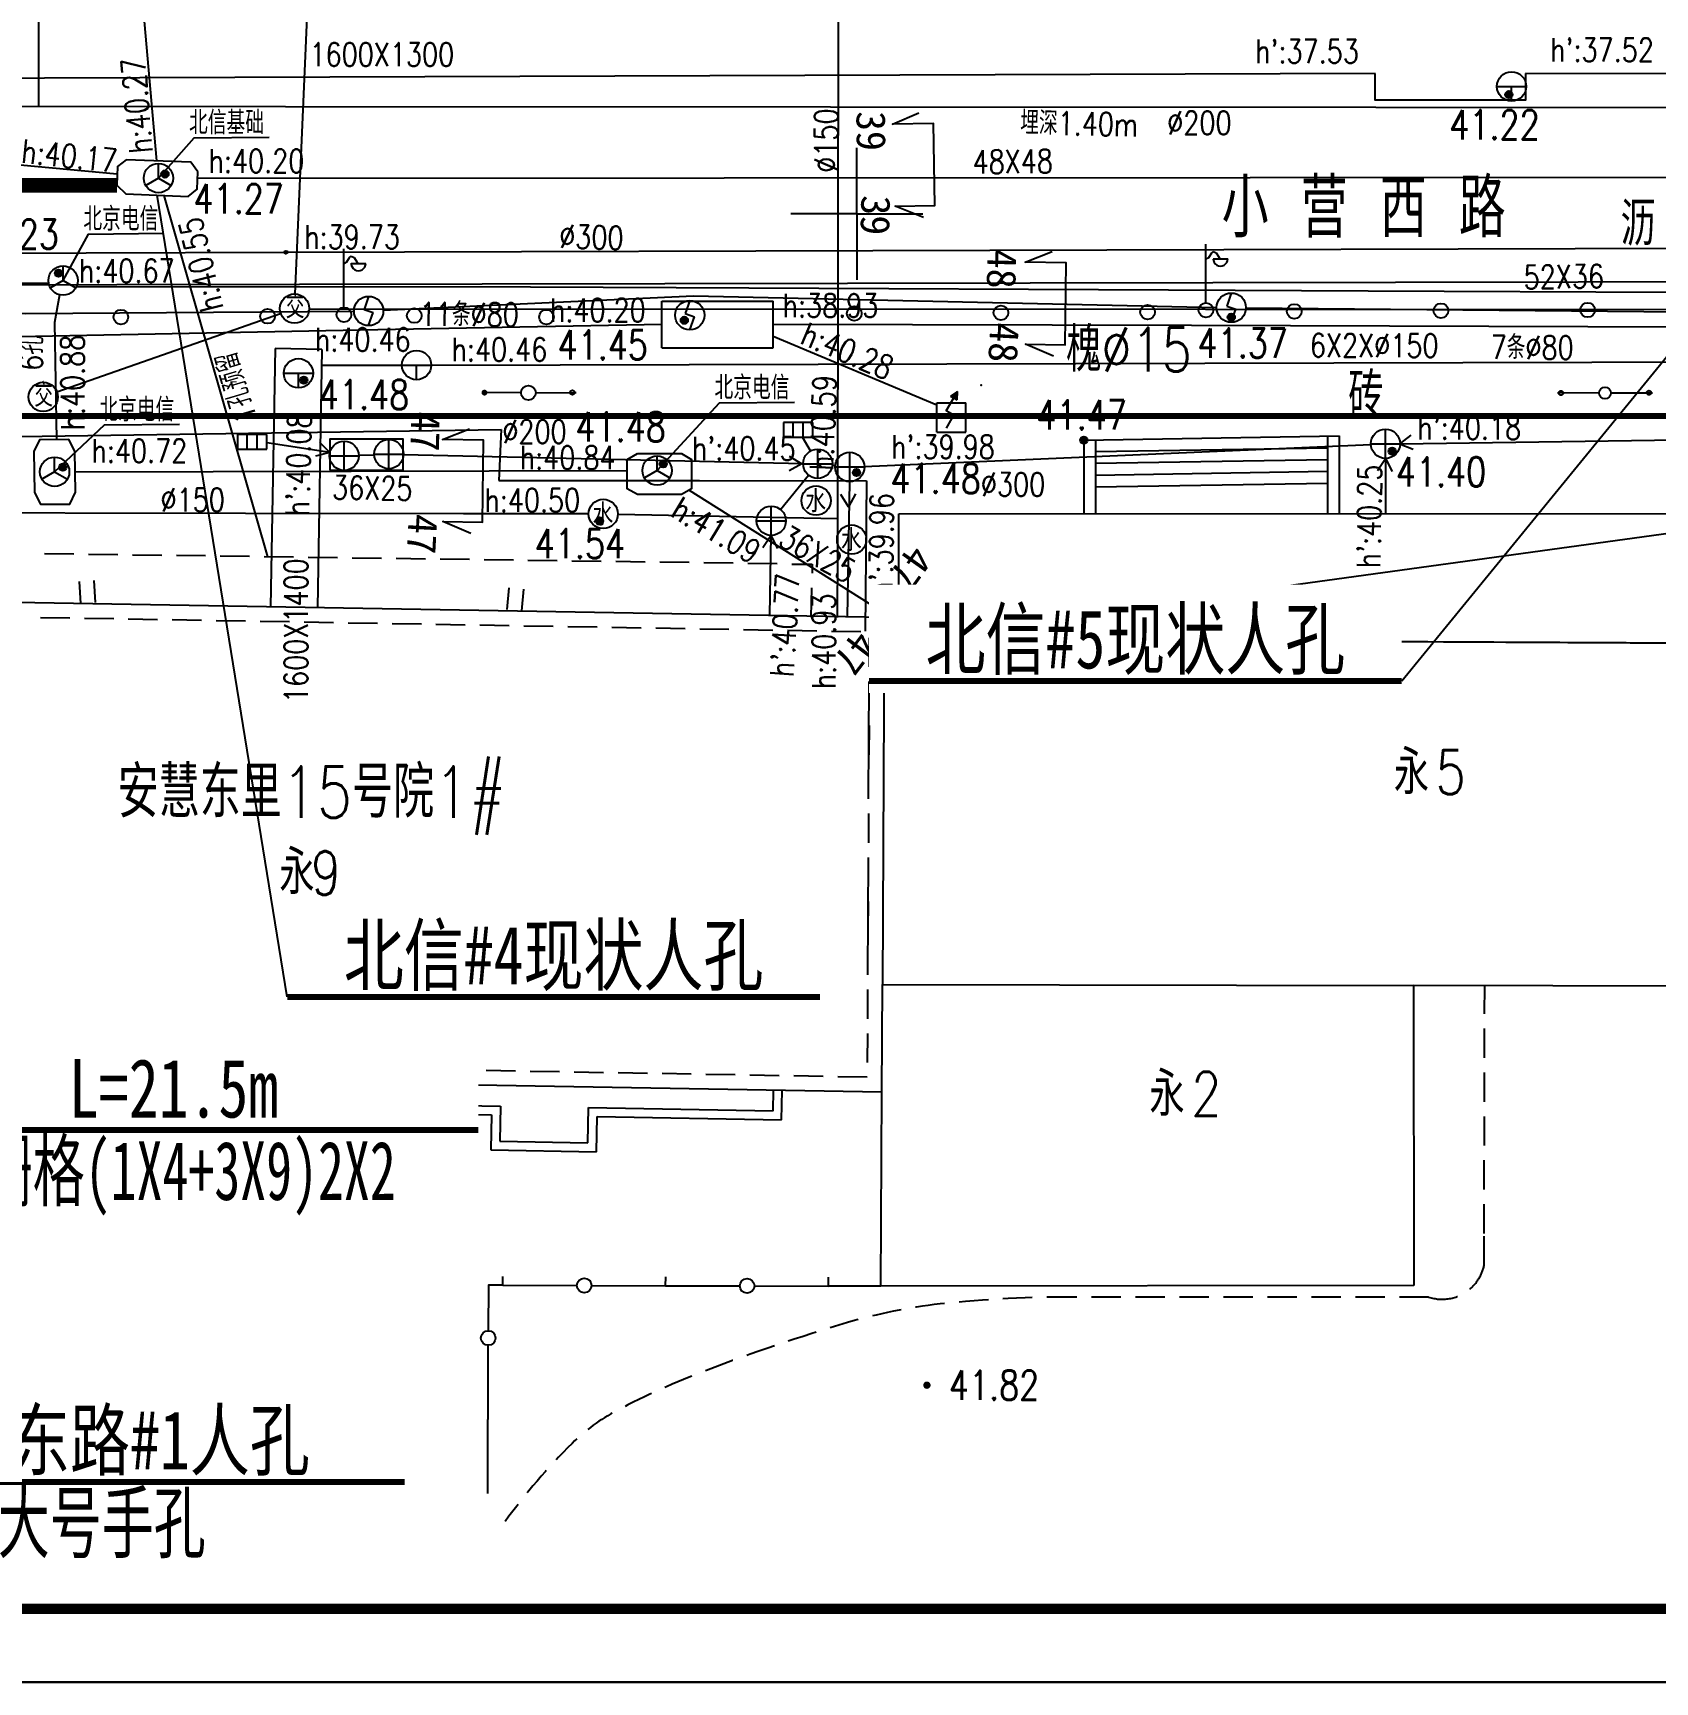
# Model space of a CAD drawing. Header units: inches. Extents: x 505347 to 508499, y 312634 to 313316.
# Drawn here: x 505621.9 to 505677.2, y 312809.9 to 312866.2 of the extents above; entities that cross this region are included whole.
import ezdxf
from ezdxf.enums import TextEntityAlignment as Align
from ezdxf.lldxf.tags import DXFTag

# ---------------------------------------------------------------- set-up
doc = ezdxf.new("R2010")
doc.units = ezdxf.units.IN
doc.header["$LTSCALE"] = 0.5
doc.header["$MEASUREMENT"] = 0
doc.linetypes.add('B1', pattern=[3, 2, -1])
for name, color, linetype in [('BJ0', 7, 'Continuous'), ('BJ02', 7, 'Continuous'), ('BJ03', 7, 'Continuous'), ('BJ04', 7, 'Continuous'), ('BJ05', 7, 'Continuous'), ('BJ08', 7, 'Continuous'), ('BJ09', 7, 'Continuous'), ('BJ10', 7, 'Continuous'), ('BZ', 2, 'Continuous'), ('上水井', 4, 'Continuous'), ('上水注记', 4, 'Continuous'), ('上水管线', 4, 'Continuous'), ('上水高程表', 4, 'Continuous'), ('中水注记', 151, 'Continuous'), ('中水管线', 151, 'Continuous'), ('公安交通井', 163, 'Continuous'), ('公安交通管线', 163, 'Continuous'), ('各家需求标注', 6, 'Continuous'), ('污水井', 247, 'Continuous'), ('污水注记', 247, 'Continuous'), ('污水管线', 247, 'Continuous'), ('污水高程表', 247, 'Continuous'), ('热力井', 40, 'Continuous'), ('热力注记', 40, 'Continuous'), ('热力管线', 40, 'Continuous'), ('热力高程表', 40, 'Continuous'), ('照明井', 193, 'Continuous'), ('照明管线', 193, 'Continuous'), ('燃气注记', 6, 'Continuous'), ('燃气管线', 6, 'Continuous'), ('燃气高程表', 6, 'Continuous'), ('电信井权属', 7, 'Continuous'), ('电信井（北京电信）', 3, 'Continuous'), ('电信井（北信基础）', 3, 'Continuous'), ('电信断面图及编号', 3, 'Continuous'), ('电信注记', 3, 'Continuous'), ('电信管线', 3, 'Continuous'), ('电信规划位置', 1, 'Continuous'), ('电信高程表', 3, 'Continuous'), ('电力井', 1, 'Continuous'), ('电力注记', 1, 'Continuous'), ('电力管线', 1, 'Continuous'), ('电力高程表', 1, 'Continuous'), ('道路红线', 1, 'Continuous'), ('雨蓖子', 34, 'Continuous')]:
    doc.layers.add(name, color=color, linetype=linetype)
doc.styles.add('HZ', font='simplex.shx', dxfattribs={"bigfont": 'hztxt'})
doc.styles.get("Standard").update_dxf_attribs({"font": 'txt.shx', "bigfont": 'hztxt.shx'})
doc.styles.add('粗宋', font='', dxfattribs={"width": 0.75})
doc.styles.add('粗等线', font='simhei.ttf')
doc.styles.add('细等线', font='txt.shx', dxfattribs={"bigfont": 'ht.shx'})
doc.styles.get('粗宋').set_extended_font_data('SimSun')
doc.linetypes.add('1152', pattern='A,15,-0.9,[138,ltypeshp.shx,S=1,R=0,X=0,Y=-0.5],-0.7,[138,ltypeshp.shx,S=1,R=0,X=0,Y=-0.5],-0.9,0', length=17.5)
doc.linetypes.add('1157', pattern='A,15,-3,[138,ltypeshp.shx,S=1,R=0,X=-0.5,Y=-0.5],-2,0', length=20)
tags = doc.linetypes.add('DL', pattern='A,15,-4.925,[130,ltypeshp.shx,S=0.5,R=330,X=-0.15,Y=0.433],0,[130,ltypeshp.shx,S=0.4,R=90,X=0,Y=0],-0.15,[130,ltypeshp.shx,S=0.5,R=150,X=0,Y=-0.433],-4.925,15', length=40).pattern_tags.tags
tags[32:33] = [DXFTag(74, 4), DXFTag(75, 0), DXFTag(340, '0'), DXFTag(46, 1.0), DXFTag(50, 0.0), DXFTag(44, 0.0), DXFTag(45, 0.0)]
tags[30:31] = [DXFTag(74, 4), DXFTag(75, 0), DXFTag(340, '0'), DXFTag(46, 1.0), DXFTag(50, 0.0), DXFTag(44, 0.0), DXFTag(45, 0.0)]
tags[4:5] = [DXFTag(74, 4), DXFTag(75, 0), DXFTag(340, '0'), DXFTag(46, 1.0), DXFTag(50, 0.0), DXFTag(44, 0.0), DXFTag(45, 0.0)]
tags = doc.linetypes.add('DX', pattern='A,15,-5,[130,ltypeshp.shx,S=1,R=330,X=0,Y=0],-5,15', length=40).pattern_tags.tags
tags[16:17] = [DXFTag(74, 4), DXFTag(75, 0), DXFTag(340, '0'), DXFTag(46, 1.0), DXFTag(50, 0.0), DXFTag(44, 0.0), DXFTag(45, 0.0)]
tags[14:15] = [DXFTag(74, 4), DXFTag(75, 0), DXFTag(340, '0'), DXFTag(46, 1.0), DXFTag(50, 0.0), DXFTag(44, 0.0), DXFTag(45, 0.0)]
tags[4:5] = [DXFTag(74, 4), DXFTag(75, 0), DXFTag(340, '0'), DXFTag(46, 1.0), DXFTag(50, 0.0), DXFTag(44, 0.0), DXFTag(45, 0.0)]
tags = doc.linetypes.add('SS', pattern='A,15,-1.9,[130,ltypeshp.shx,S=1,R=330,X=0,Y=0],-1.2,[130,ltypeshp.shx,S=1,R=330,X=0,Y=0],-1.9,15', length=35).pattern_tags.tags
tags[24:25] = [DXFTag(74, 4), DXFTag(75, 0), DXFTag(340, '0'), DXFTag(46, 1.0), DXFTag(50, 0.0), DXFTag(44, 0.0), DXFTag(45, 0.0)]
tags[22:23] = [DXFTag(74, 4), DXFTag(75, 0), DXFTag(340, '0'), DXFTag(46, 1.0), DXFTag(50, 0.0), DXFTag(44, 0.0), DXFTag(45, 0.0)]
tags[4:5] = [DXFTag(74, 4), DXFTag(75, 0), DXFTag(340, '0'), DXFTag(46, 1.0), DXFTag(50, 0.0), DXFTag(44, 0.0), DXFTag(45, 0.0)]
doc.linetypes.add('TRQD', pattern='A,15,[130,ltypeshp.shx,S=0.6,R=0,X=0,Y=0],-5,[130,ltypeshp.shx,S=0.6,R=0,X=0,Y=0],15', length=35)
tags = doc.linetypes.add('TRQZ', pattern='A,15,[130,ltypeshp.shx,S=0.6,R=0,X=0,Y=0],-2.5,[133,ltypeshp.shx,S=0.05,R=0,X=0,Y=0],-2.5,[130,ltypeshp.shx,S=0.6,R=0,X=0,Y=0],15', length=35).pattern_tags.tags
tags[28:29] = [DXFTag(74, 4), DXFTag(75, 0), DXFTag(340, '0'), DXFTag(46, 1.0), DXFTag(50, 0.0), DXFTag(44, 0.0), DXFTag(45, 0.0)]

# ---------------------------------------------------------------- blocks, each defined once
blk = doc.blocks.new('B5461')
for q in [(-0.866025, -0.5), (0, 1), (0.866025, -0.5)]:
    blk.add_line((0, 0), q)
blk.add_circle((0, 0), 1)
blk = doc.blocks.new('B552')
for p, q in [((0.984668, 0.518566), (-1.015332, 0.518566)), ((-1.015332, 0.518566), (-1.015332, -0.481434)), ((0.984668, -0.481434), (0.984668, 0.518566)), ((-1.015332, -0.481434), (0.984668, -0.481434))]:
    blk.add_line(p, q)
at = {"linetype": 'Continuous'}
for p, q in [((-0.348666, -0.481434), (-0.348666, 0.518566)), ((0.318001, -0.481434), (0.318001, 0.518566))]:
    blk.add_line(p, q, dxfattribs=at)
blk = doc.blocks.new('BC026')
for p, q in [((0, 0.5), (0, 4.5)), ((0, 3.5), (0.19, 3.6)), ((0.19, 3.6), (0.39, 3.9)), ((0.39, 3.9), (0.49, 4)), ((0.49, 4), (0.69, 3.9)), ((0.49, 3.5), (1.49, 3.5)), ((0.69, 3.9), (0.89, 3.6)), ((0.89, 3.6), (0.99, 3.5))]:
    blk.add_line(p, q)
blk.add_circle((0, 0), 0.5)
blk.add_arc((0.99, 3.5), 0.5, 179, 0)
blk = doc.blocks.new('B5181')
h = blk.add_hatch(color=256)
h.paths.add_polyline_path([(0.75, 2.49), (0.27, 2.17), (0.49, 2.05)])
h.paths.add_polyline_path([(0.75, 2.49), (0.49, 2.05), (0.72, 1.92)])
at = {"linetype": 'Continuous'}
for p, q in [((-0.02, 1.17), (0.75, 2.49)), ((0.5, 0.87), (-0.02, 1.17)), ((0, 0), (0.5, 0.87))]:
    blk.add_line(p, q, dxfattribs=at)
for p, q in [((0.75, 2.49), (0.27, 2.17)), ((0.72, 1.92), (0.75, 2.49)), ((0.27, 2.17), (0.72, 1.92))]:
    blk.add_line(p, q)
blk = doc.blocks.new('B8211')
blk.add_hatch(color=256).paths.add_polyline_path([(0.25, 0, 1), (-0.25, 0, 1)])
blk.add_circle((0, 0), 0.25)
blk = doc.blocks.new('BC200')
at = {"linetype": 'Continuous', "const_width": 0.25, "flags": 128}
blk.add_lwpolyline([(-0.125, 0, 1), (0.125, 0, 1)], format="xyb", close=True, dxfattribs=at)
blk = doc.blocks.new('JT')
at = {"layer": '公安交通井'}
blk.add_circle((0, 0), 0.5, dxfattribs=at)
at = {"layer": '公安交通井', "width": 0.8}
blk.add_text('交', height=0.8, dxfattribs=at).set_placement((-0.304, -0.335, -50.185))
blk = doc.blocks.new('B5421')
for p, q in [((-1, 0), (1, 0)), ((0, -1), (0, 1))]:
    blk.add_line(p, q)
blk.add_circle((0, 0), 1)
blk = doc.blocks.new('B545')
for p, q in [((-1, 0), (1, 0)), ((0, -1), (0, 0))]:
    blk.add_line(p, q)
blk.add_circle((0, 0), 1)
blk = doc.blocks.new('B547')
at = {"linetype": 'Continuous'}
for p, q in [((0, 1), (-0.31427, 0.111111)), ((-0.31427, 0.111111), (0.31427, -0.111111)), ((0, -1), (0.31427, -0.111111))]:
    blk.add_line(p, q, dxfattribs=at)
blk.add_circle((0, 0), 1)
blk = doc.blocks.new('B5502')
blk.add_circle((0, 0), 1)
at = {"style": '细等线'}
blk.add_text('水', height=1.5, dxfattribs=at).set_placement((-0.74, -0.79))
blk = doc.blocks.new('53214')
blk.add_circle((0, 0), 0.1)
for tag in ['路号', '线号', '点号']:
    blk.add_attdef(tag, (0, 0), '', height=0.00001)
blk = doc.blocks.new('111111')
for p, q in [((518331.076, 303651.061), (518751.076, 303651.061)), ((518751.076, 303651.061), (518331.076, 303651.061)), ((518343.576, 303505.111), (518748.576, 303505.111)), ((518331.076, 303502.611), (518751.076, 303502.611))]:
    blk.add_line(p, q)
at = {"const_width": 0.35}
blk.add_lwpolyline([(518343.576, 303648.561), (518748.576, 303648.561), (518748.576, 303505.111), (518343.576, 303505.111)], close=True, dxfattribs=at)
blk = doc.blocks.new('A$C23F021E1')
at = {"color": 255}
blk.add_wipeout([(0, 6.569), (20.762, 6.569), (20.762, 0), (0, 0)], dxfattribs=at).dxf.layer = 'BZ'
at = {"layer": 'BZ', "color": 0, "const_width": 0.2}
blk.add_lwpolyline([(0, 3.285), (20.762, 3.285)], dxfattribs=at)
at = {"layer": 'BZ', "style": '粗宋', "width": 0.75, "flags": 8}
for tag, p in [('X=', (10.365, 3.712)), ('Y=', (10.426, 0.898))]:
    blk.add_attdef(tag, text='', height=2, dxfattribs=at).set_placement(p, align=Align.CENTER)
blk = doc.blocks.new('A$C463E76B2')
at = {"color": 255}
blk.add_wipeout([(0, 3.692), (18.176, 3.692), (18.176, 0), (0, 0)], dxfattribs=at).dxf.layer = 'BZ'
at = {"layer": 'BZ', "color": 0, "const_width": 0.2}
blk.add_lwpolyline([(0, 0.407), (18.176, 0.407)], dxfattribs=at)
at = {"layer": 'BZ', "style": '粗宋', "width": 0.75, "flags": 8}
blk.add_attdef('X=', text='', height=2, dxfattribs=at).set_placement((9.088, 0.834), align=Align.CENTER)

msp = doc.modelspace()

# ---------------------------------------------------------------- linework, layer by layer
at = {"const_width": 0.5, "elevation": -41.154}
msp.add_lwpolyline([(505624.748, 312861.015), (505605.35, 312861.015)], dxfattribs=at)
at = {"layer": 'BJ0'}
for q in [(505650, 312862.289), (505647.75, 312860.039), (505650, 312857.789), (505652.25, 312860.039)]:
    msp.add_line((505650, 312860.039), q, dxfattribs=at)
at = {"layer": 'BJ02', "linetype": 'Continuous'}
for p, q in [((505651.428, 312849.8), (505682.567, 312849.818)), ((505651.431, 312845.535), (505651.428, 312849.8)), ((505623.279, 312848.428), (505622.28, 312848.442)), ((505624.779, 312848.408), (505623.779, 312848.421)), ((505626.279, 312848.387), (505625.279, 312848.401)), ((505627.779, 312848.367), (505626.779, 312848.38)), ((505629.279, 312848.346), (505628.279, 312848.36)), ((505630.779, 312848.325), (505629.779, 312848.339)), ((505632.279, 312848.305), (505631.279, 312848.319)), ((505633.779, 312848.284), (505632.779, 312848.298)), ((505635.278, 312848.264), (505634.278, 312848.277)), ((505636.778, 312848.243), (505635.778, 312848.257)), ((505638.278, 312848.223), (505637.278, 312848.236)), ((505639.778, 312848.202), (505638.778, 312848.216)), ((505641.278, 312848.182), (505640.278, 312848.195)), ((505642.778, 312848.161), (505641.778, 312848.175)), ((505644.278, 312848.14), (505643.278, 312848.154)), ((505645.777, 312848.12), (505644.777, 312848.134)), ((505647.277, 312848.099), (505646.277, 312848.113)), ((505647.777, 312848.092), (505648.478, 312848.083)), ((505648.478, 312848.083), (505648.472, 312847.784)), ((505648.445, 312846.284), (505648.463, 312847.284)), ((505612.605, 312846.939), (505650.934, 312846.276)), ((505622.14, 312846.274), (505623.14, 312846.257)), ((505623.64, 312846.248), (505624.64, 312846.231)), ((505625.14, 312846.222), (505626.14, 312846.205)), ((505626.64, 312846.196), (505627.64, 312846.179)), ((505628.14, 312846.17), (505629.139, 312846.153)), ((505650.934, 312846.276), (505650.931, 312845.538)), ((505629.639, 312846.144), (505630.639, 312846.127)), ((505631.139, 312846.118), (505632.139, 312846.101)), ((505632.639, 312846.092), (505633.639, 312846.075)), ((505634.139, 312846.066), (505635.139, 312846.049)), ((505635.638, 312846.041), (505636.638, 312846.023)), ((505637.138, 312846.015), (505638.138, 312845.997)), ((505638.638, 312845.989), (505639.638, 312845.971)), ((505640.138, 312845.963), (505641.138, 312845.945)), ((505641.638, 312845.937), (505642.637, 312845.919)), ((505643.137, 312845.911), (505644.137, 312845.893)), ((505644.637, 312845.885), (505645.637, 312845.868)), ((505646.137, 312845.859), (505647.137, 312845.842)), ((505647.637, 312845.833), (505648.637, 312845.816)), ((505649.136, 312845.807), (505650.136, 312845.79)), ((505650.426, 312844.58), (505650.43, 312845.353)), ((505650.43, 312845.353), (505650.431, 312845.54)), ((505650.431, 312845.54), (505650.431, 312845.58)), ((505650.931, 312845.538), (505650.87, 312833.75)), ((505650.931, 312845.538), (505683.518, 312845.372)), ((505650.931, 312845.538), (505650.931, 312845.538)), ((505682.545, 312845.377), (505651.431, 312845.535)), ((505650.403, 312840.08), (505650.423, 312844.08)), ((505650.416, 312842.58), (505650.41, 312841.58)), ((505650.4, 312839.58), (505650.395, 312838.58)), ((505650.372, 312834.08), (505650.392, 312838.08)), ((505650.385, 312836.58), (505650.379, 312835.58)), ((505650.369, 312833.581), (505650.364, 312832.581)), ((505650.851, 312830.075), (505650.87, 312833.75)), ((505650.87, 312833.75), (505650.87, 312833.75)), ((505650.87, 312833.75), (505668.999, 312833.709)), ((505687.255, 312833.668), (505668.999, 312833.709)), ((505668.999, 312833.709), (505668.999, 312833.709)), ((505668.999, 312833.709), (505669.006, 312823.474)), ((505650.361, 312832.081), (505650.356, 312831.081)), ((505623.355, 312831.05), (505622.355, 312831.068)), ((505624.854, 312831.024), (505623.854, 312831.042)), ((505626.354, 312830.999), (505625.354, 312831.016)), ((505627.854, 312830.973), (505626.854, 312830.99)), ((505650.851, 312830.075), (505612.208, 312830.743)), ((505629.354, 312830.947), (505628.354, 312830.964)), ((505630.853, 312830.921), (505629.854, 312830.938)), ((505632.353, 312830.895), (505631.353, 312830.912)), ((505633.853, 312830.869), (505632.853, 312830.886)), ((505635.353, 312830.843), (505634.353, 312830.86)), ((505636.853, 312830.817), (505635.853, 312830.834)), ((505638.352, 312830.791), (505637.352, 312830.808)), ((505639.852, 312830.765), (505638.852, 312830.782)), ((505641.352, 312830.739), (505640.352, 312830.757)), ((505642.852, 312830.713), (505641.852, 312830.731)), ((505644.351, 312830.687), (505643.352, 312830.705)), ((505645.851, 312830.662), (505644.851, 312830.679)), ((505647.351, 312830.636), (505646.351, 312830.653)), ((505648.851, 312830.61), (505647.851, 312830.627)), ((505650.35, 312830.584), (505649.351, 312830.601)), ((505612.744, 312830.034), (505637.841, 312829.6)), ((505647.139, 312829.439), (505647.151, 312830.139)), ((505647.434, 312829.134), (505647.451, 312830.134)), ((505650.816, 312823.454), (505650.851, 312830.075)), ((505612.441, 312829.739), (505637.536, 312829.305)), ((505637.536, 312829.305), (505637.515, 312828.105)), ((505637.841, 312829.6), (505637.82, 312828.4)), ((505640.819, 312828.348), (505640.84, 312829.548)), ((505640.84, 312829.548), (505647.139, 312829.439)), ((505641.114, 312828.043), (505641.135, 312829.243)), ((505641.135, 312829.243), (505647.434, 312829.134)), ((505637.82, 312828.4), (505640.819, 312828.348)), ((505637.515, 312828.105), (505641.114, 312828.043)), ((505637.917, 312823.484), (505637.918, 312823.784)), ((505643.476, 312823.471), (505643.477, 312823.771)), ((505649.035, 312823.458), (505649.035, 312823.758)), ((505637.426, 312823.49), (505637.422, 312821.936)), ((505637.917, 312823.484), (505637.426, 312823.49)), ((505637.917, 312823.484), (505640.447, 312823.478)), ((505640.947, 312823.477), (505646.005, 312823.465)), ((505646.505, 312823.464), (505649.035, 312823.458)), ((505650.816, 312823.454), (505649.035, 312823.458)), ((505669.006, 312823.474), (505650.816, 312823.454)), ((505650.816, 312823.454), (505650.816, 312823.454)), ((505637.409, 312816.377), (505637.421, 312821.436))]:
    msp.add_line(p, q, dxfattribs=at)
at = {"layer": 'BJ02'}
for p, q in [((505623.525, 312846.746), (505623.472, 312847.494)), ((505624.024, 312846.782), (505623.971, 312847.53)), ((505638.072, 312846.536), (505638.137, 312847.283)), ((505638.57, 312846.492), (505638.635, 312847.239))]:
    msp.add_line(p, q, dxfattribs=at)
at = {"layer": 'BJ02', "linetype": 'Continuous', "flags": 128}
for points in [[(505657.748, 312852.322), (505666.459, 312852.463)], [(505666.059, 312852.463), (505666.061, 312849.808)], [(505666.459, 312852.463), (505666.461, 312849.809)], [(505657.748, 312852.322), (505657.749, 312849.804)], [(505658.148, 312852.323), (505658.149, 312849.804)], [(505658.148, 312851.929), (505666.059, 312852.057)], [(505658.148, 312851.529), (505666.059, 312851.657)], [(505658.149, 312851.129), (505666.06, 312851.257)], [(505658.149, 312850.729), (505666.06, 312850.857)], [(505637.917, 312823.484), (505637.918, 312823.784)], [(505643.476, 312823.471), (505643.477, 312823.771)], [(505649.035, 312823.458), (505649.035, 312823.758)], [(505637.917, 312823.484), (505637.426, 312823.49), (505637.422, 312821.936)], [(505637.917, 312823.484), (505640.447, 312823.478)], [(505640.947, 312823.477), (505643.476, 312823.471)], [(505643.476, 312823.471), (505646.005, 312823.465)], [(505646.505, 312823.464), (505649.035, 312823.458)], [(505650.816, 312823.454), (505649.035, 312823.458)], [(505637.415, 312818.906), (505637.421, 312821.436)]]:
    msp.add_lwpolyline(points, dxfattribs=at)
at = {"layer": 'BJ02'}
msp.add_lwpolyline([(505651.431, 312845.535), (505682.567, 312849.818)], dxfattribs=at)
at = {"layer": 'BJ02', "linetype": 'Continuous'}
for centre in [(505640.697, 312823.478), (505640.697, 312823.478), (505646.255, 312823.464), (505646.255, 312823.464), (505637.421, 312821.686), (505637.421, 312821.686)]:
    msp.add_circle(centre, 0.25, dxfattribs=at)
at = {"layer": 'BJ04', "linetype": 'Continuous', "flags": 128}
msp.add_lwpolyline([(505693.309, 312857.739), (505618.503, 312857.609)], dxfattribs=at)
at = {"layer": 'BJ04', "linetype": 'B1'}
for points in [[(505671.406, 312825.249), (505671.425, 312833.704)], [(505671.407, 312824.162), (505671.406, 312825.249)]]:
    msp.add_lwpolyline(points, dxfattribs=at)
at = {"layer": 'BJ04', "linetype": 'B1', "flags": 128}
for points in [[(505669.512, 312823.082, 0.122672), (505670.221, 312823.03, 0.122672), (505670.871, 312823.316, 0.087133), (505671.213, 312823.692, 0.087133), (505671.407, 312824.162)], [(505657.486, 312823.076, 0.030598), (505652.839, 312822.847, 0.044299), (505649.685, 312822.211, 0.019164), (505644.864, 312820.582, 0.029172), (505641.813, 312819.21, 0.07522), (505640.282, 312818.091, 0.040463), (505637.997, 312815.425)]]:
    msp.add_lwpolyline(points, format="xyb", dxfattribs=at)
at = {"layer": 'BJ04', "linetype": 'B1', "elevation": 41.723, "flags": 128}
msp.add_lwpolyline([(505669.512, 312823.082), (505657.486, 312823.076)], dxfattribs=at)
at = {"layer": 'BJ05', "linetype": 'Continuous', "const_width": 0.1}
msp.add_lwpolyline([(505637.243, 312853.941, 1), (505637.343, 312853.941, 1)], format="xyb", close=True, dxfattribs=at)
at = {"layer": 'BJ05', "linetype": 'Continuous'}
msp.add_lwpolyline([(505638.543, 312853.937), (505637.293, 312853.941)], dxfattribs=at)
at = {"layer": 'BJ05', "linetype": 'Continuous', "flags": 128}
for points in [[(505639.042, 312853.938), (505640.418, 312853.945)], [(505675.33, 312853.929), (505673.905, 312853.927)], [(505675.73, 312853.932), (505677.155, 312853.939)]]:
    msp.add_lwpolyline(points, dxfattribs=at)
at = {"layer": 'BJ05', "elevation": 41.448}
for points in [[(505652.724, 312852.593), (505652.724, 312853.593)], [(505652.724, 312853.593), (505653.724, 312853.593)], [(505653.724, 312852.593), (505653.724, 312853.593)], [(505652.724, 312852.593), (505653.724, 312852.593)]]:
    msp.add_lwpolyline(points, dxfattribs=at)
at = {"layer": 'BJ05', "linetype": 'Continuous'}
for centre, radius in [((505638.792, 312853.936), 0.25), ((505675.53, 312853.93), 0.2), ((505640.292, 312853.945), 0.0748), ((505674.03, 312853.929), 0.0751), ((505677.03, 312853.939), 0.0748)]:
    msp.add_circle(centre, radius, dxfattribs=at)
at = {"layer": 'BJ09', "linetype": 'Continuous'}
for centre in [(505649.912, 312856.641), (505654.917, 312856.665), (505659.922, 312856.689), (505664.927, 312856.713), (505669.932, 312856.736), (505674.937, 312856.76), (505624.887, 312856.521), (505629.892, 312856.545), (505634.897, 312856.569), (505639.407, 312856.519)]:
    msp.add_circle(centre, 0.25, dxfattribs=at)
at = {"layer": '上水管线', "linetype": 'SS', "ltscale": 0.6}
for points in [[(505649.361, 312857.394), (505649.379, 312868.032)], [(505649.351, 312850.698), (505649.361, 312857.394)], [(505649.347, 312848.48), (505649.351, 312850.698)], [(505629.139, 312849.82), (505616.811, 312849.839)], [(505636.578, 312849.809), (505629.139, 312849.82)], [(505640.857, 312849.802), (505636.578, 312849.809)], [(505641.847, 312849.792), (505649.349, 312849.643)], [(505649.344, 312846.273), (505649.347, 312848.48)]]:
    msp.add_lwpolyline(points, dxfattribs=at)
at = {"layer": '中水管线', "linetype": 'SS', "ltscale": 0.6, "elevation": 41.237}
msp.add_lwpolyline([(505622.09, 312863.693), (505622.082, 312867.097)], dxfattribs=at)
at = {"layer": '中水管线', "linetype": 'SS', "ltscale": 0.6}
msp.add_lwpolyline([(505704.911, 312863.645), (505611.883, 312863.699), (505607.329, 312863.648)], dxfattribs=at)
at = {"layer": '公安交通管线'}
for points in [[(505631.807, 312880.121), (505630.825, 312857.312)], [(505622.702, 312853.965), (505630.336, 312856.64)], [(505631.304, 312856.803), (505692.482, 312856.779)]]:
    msp.add_lwpolyline(points, dxfattribs=at)
at = {"layer": '污水管线'}
msp.add_lwpolyline([(505632.011, 312851.297), (505634.524, 312851.297), (505634.524, 312852.353), (505632.011, 312852.353)], close=True, dxfattribs=at)
for points in [[(505648.415, 312851.95), (505648.145, 312852.419)], [(505668.986, 312851.997), (505668.522, 312852.178), (505668.911, 312852.492)], [(505668.539, 312852.195), (505692.997, 312852.542)], [(505632.012, 312851.903), (505629.867, 312852.226)], [(505631.659, 312852.255), (505632.011, 312851.903), (505631.529, 312851.772)], [(505633.003, 312851.805), (505633.532, 312851.824)], [(505634.529, 312851.831), (505648.164, 312851.528)], [(505650.255, 312851.426), (505667.541, 312852.176)], [(505647.696, 312851.768), (505648.123, 312851.512), (505647.687, 312851.268)], [(505649.16, 312851.466), (505649.262, 312851.455)], [(505667.763, 312851.283), (505668.039, 312851.698), (505668.262, 312851.252)], [(505668.039, 312851.698), (505668.04, 312849.81)], [(505647.393, 312849.955), (505648.349, 312851.129)], [(505649.747, 312850.903), (505649.668, 312846.298)], [(505649.951, 312850.485), (505649.714, 312850.046), (505649.451, 312850.47)], [(505646.793, 312848.654), (505647.069, 312849.069), (505647.292, 312848.622)], [(505647.069, 312849.068), (505647.022, 312846.343)]]:
    msp.add_lwpolyline(points, dxfattribs=at)
at = {"layer": '热力管线'}
for points in [[(505667.685, 312864.825), (505609.306, 312864.621)], [(505672.821, 312864.825), (505672.821, 312863.916), (505667.682, 312863.916), (505667.682, 312864.825)], [(505730.886, 312864.742), (505672.82, 312864.825)], [(505631.737, 312854.873), (505634.476, 312854.88)], [(505635.475, 312854.883), (505732.281, 312855.125)]]:
    msp.add_lwpolyline(points, dxfattribs=at)
at = {"layer": '热力管线', "elevation": 41.484}
for points in [[(505630.147, 312855.446), (505629.994, 312846.638)], [(505631.746, 312855.411), (505630.149, 312855.446)], [(505631.746, 312855.411), (505631.594, 312846.61)]]:
    msp.add_lwpolyline(points, dxfattribs=at)
at = {"layer": '照明管线'}
for points in [[(505633.839, 312856.75), (505644.426, 312857.246), (505662.28, 312856.851)], [(505608.866, 312856.731), (505621.639, 312856.641), (505632.841, 312856.723)], [(505663.278, 312856.836), (505690.432, 312856.583)]]:
    msp.add_lwpolyline(points, dxfattribs=at)
at = {"layer": '燃气管线', "linetype": 'TRQZ', "ltscale": 0.5}
for p, q in [((505620.581, 312858.703), (505623.696, 312858.711)), ((505623.696, 312858.711), (505630.47, 312858.729)), ((505630.57, 312858.73), (505721.167, 312858.997))]:
    msp.add_line(p, q, dxfattribs=at)
at = {"layer": '燃气管线', "linetype": 'TRQD', "ltscale": 0.5}
for p, q in [((505603.451, 312852.179), (505637.864, 312852.678)), ((505637.864, 312852.678), (505637.778, 312850.948)), ((505637.778, 312850.948), (505641.511, 312850.942)), ((505641.511, 312850.942), (505644.626, 312850.938)), ((505644.626, 312850.938), (505650.331, 312850.93)), ((505650.331, 312850.93), (505650.285, 312845.804))]:
    msp.add_line(p, q, dxfattribs=at)
at = {"layer": '燃气管线', "linetype": 'TRQZ', "ltscale": 0.5}
msp.add_point((505630.52, 312858.729), dxfattribs=at)
at = {"layer": '电信井权属'}
msp.add_lwpolyline([(505626.167, 312861.26), (505627.383, 312862.637), (505629.942, 312862.66)], dxfattribs=at)
for points, elevation in [([(505622.912, 312857.766), (505623.777, 312859.353), (505626.336, 312859.376)], 41.232), ([(505643.182, 312851.284), (505645.313, 312853.598), (505647.872, 312853.621)], 41.481), ([(505622.626, 312851.239), (505624.322, 312852.846), (505626.881, 312852.869)], 83.12)]:
    msp.add_lwpolyline(points, dxfattribs=dict(at, elevation=elevation))
at = {"layer": '电信断面图及编号'}
for points in [[(505652.269, 312859.921), (505651.302, 312860.299), (505652.656, 312860.321), (505652.611, 312863.119), (505651.214, 312863.097), (505652.117, 312863.488)], [(505656.709, 312855.184), (505655.753, 312855.591), (505657.107, 312855.572), (505657.147, 312858.37), (505655.749, 312858.39), (505656.664, 312858.754)], [(505636.825, 312849.135), (505635.869, 312849.542), (505637.223, 312849.523), (505637.263, 312852.321), (505635.865, 312852.341), (505636.78, 312852.705)], [(505651.229, 312844.042), (505650.668, 312844.916), (505651.776, 312844.138), (505653.384, 312846.429), (505652.24, 312847.232), (505653.2, 312847.018)]]:
    msp.add_lwpolyline(points, dxfattribs=at)
at = {"layer": '电信管线', "linetype": 'DX'}
for points in [[(505626.115, 312861.85), (505624.71, 312877.706)], [(505610.405, 312862.739), (505624.76, 312861.402)], [(505627.522, 312861.261), (505681.367, 312861.293)], [(505626.355, 312860.67), (505629.891, 312848.338)], [(505622.42, 312857.674), (505611.897, 312857.668)], [(505638.869, 312857.541), (505623.365, 312857.554)], [(505646.316, 312857.506), (505638.869, 312857.541)], [(505660.633, 312857.438), (505646.316, 312857.506)], [(505667.452, 312857.406), (505660.633, 312857.438)], [(505622.79, 312857.281), (505622.624, 312856.334)], [(505688.177, 312857.307), (505667.452, 312857.406)], [(505622.624, 312856.334), (505622.689, 312852.334)], [(505623.329, 312851.241), (505642.164, 312851.282)], [(505644.28, 312850.616), (505652.63, 312845.354)]]:
    msp.add_lwpolyline(points, dxfattribs=at)
at = {"layer": '电信管线', "linetype": 'DX', "elevation": -41.154}
msp.add_lwpolyline([(505627.513, 312861.471), (505627.273, 312861.809), (505625.069, 312861.887), (505624.769, 312861.656), (505624.748, 312861.015), (505625.06, 312860.727), (505627.182, 312860.631), (505627.489, 312860.883), (505627.513, 312861.47)], dxfattribs=at)
at = {"layer": '电信管线', "linetype": 'DX'}
for points in [[(505621.934, 312850.528), (505622.139, 312850.132), (505623.139, 312850.14), (505623.336, 312850.544), (505623.32, 312851.945), (505623.113, 312852.341), (505622.113, 312852.329), (505621.918, 312851.93)], [(505642.512, 312851.862), (505644.012, 312851.862), (505644.362, 312851.662), (505644.362, 312850.662), (505644.012, 312850.462), (505642.512, 312850.462), (505642.162, 312850.662), (505642.162, 312851.662)]]:
    msp.add_lwpolyline(points, close=True, dxfattribs=at)
at = {"layer": '电力管线', "linetype": 'DL'}
for points in [[(505643.35, 312855.466), (505643.35, 312857.066)], [(505643.35, 312857.066), (505647.15, 312857.066)], [(505647.15, 312855.466), (505647.15, 312857.066)], [(505633.052, 312856.069), (505614.961, 312855.722)], [(505643.35, 312856.266), (505633.052, 312856.069)], [(505661.414, 312856.226), (505647.15, 312856.266)], [(505652.724, 312853.51), (505647.15, 312855.851)], [(505678.322, 312856.178), (505661.414, 312856.226)], [(505643.35, 312855.466), (505647.15, 312855.466)]]:
    msp.add_lwpolyline(points, dxfattribs=at)
msp.add_point((505654.241, 312854.201, 41.47), dxfattribs=at)
at = {"layer": '道路红线'}
msp.add_line((505587.033, 312853.145), (505705.163, 312853.145), dxfattribs=at)

# ---------------------------------------------------------------- block references
for p in [(-12917.139, 9307.337, 82.3), (-12917.139, 9158.888, 82.3)]:
    msp.add_blockref('111111', p)
at = {"layer": 'BJ03', "linetype": 'Continuous', "xscale": 0.5, "yscale": 0.5, "zscale": 0.5}
for p in [(505632.497, 312856.6), (505661.913, 312856.757)]:
    msp.add_blockref('BC026', p, dxfattribs=at)
at = {"layer": 'BJ05', "linetype": 'Continuous', "xscale": 0.5, "yscale": 0.5, "zscale": 0.5}
msp.add_blockref('B5181', (505653.06, 312852.733), dxfattribs=at)
at = {"layer": 'BJ08', "xscale": 0.5, "yscale": 0.5, "zscale": 0.5}
for p in [(505672.252, 312864.109, 41.223), (505626.391, 312861.399, 41.268), (505622.757, 312858.017, 41.232), (505644.113, 312856.408, 41.45), (505662.778, 312856.518, 41.37), (505631.129, 312854.364, 41.484), (505657.748, 312852.322, 41.47), (505668.266, 312851.943, 41.399), (505622.905, 312851.399, 41.56), (505643.394, 312851.509, 41.481), (505649.989, 312851.212, 41.475), (505641.219, 312849.562, 41.54)]:
    msp.add_blockref('B8211', p, dxfattribs=at)
at = {"layer": 'BJ08', "linetype": 'Continuous', "xscale": 0.5, "yscale": 0.5, "zscale": 0.5}
msp.add_blockref('BC200', (505652.391, 312820.076, 41.82), dxfattribs=at)
at = {"layer": '上水井', "linetype": 'Continuous', "xscale": 0.5, "yscale": 0.5, "zscale": 0.5}
for p in [(505648.607, 312850.256, 41.453), (505641.347, 312849.801, 41.54), (505649.823, 312848.927, 41.524)]:
    msp.add_blockref('B5502', p, dxfattribs=at)
at = {"layer": '公安交通井'}
for p in [(505630.814, 312856.81), (505622.235, 312853.793)]:
    msp.add_blockref('JT', p, dxfattribs=at)
at = {"layer": '污水井', "linetype": 'Continuous', "xscale": 0.5, "yscale": 0.5, "zscale": 0.5}
for p in [(505668.039, 312852.197, 41.475), (505632.505, 312851.786, 82.95), (505634.03, 312851.842, 124.454), (505648.664, 312851.516, 41.448), (505649.756, 312851.404, 41.475), (505647.078, 312849.567, 41.492)]:
    msp.add_blockref('B5421', p, dxfattribs=at)
at = {"layer": '热力井', "linetype": 'Continuous', "xscale": 0.5, "yscale": 0.5, "zscale": 0.5}
for p in [(505672.341, 312864.387, 41.223), (505634.975, 312854.881, 41.485), (505630.945, 312854.602, 41.493)]:
    msp.add_blockref('B545', p, dxfattribs=at)
at = {"layer": '照明井', "linetype": 'Continuous', "xscale": 0.5, "yscale": 0.5, "zscale": 0.5}
for p in [(505633.341, 312856.726, 41.445), (505662.778, 312856.84, 41.37)]:
    msp.add_blockref('B547', p, dxfattribs=at)
at = {"layer": '燃气高程表'}
ref = msp.add_blockref('53214', (505630.52, 312858.729), dxfattribs=dict(at, xscale=0.5, yscale=0.5, zscale=0.5))
ref.add_attrib('路号', '97-5008', (505630.52, 312858.729, 53214), dxfattribs={"layer": '0', "height": 0.000005})
ref.add_attrib('线号', '1', (505630.52, 312858.729, 53214), dxfattribs={"layer": '0', "height": 0.000005})
ref.add_attrib('点号', '19', (505630.52, 312858.729, 53214), dxfattribs={"layer": '0', "height": 0.000005})
at = {"layer": '电信井（北京电信）', "linetype": 'Continuous', "xscale": 0.5, "yscale": 0.5, "zscale": 0.5}
for p in [(505622.912, 312857.766), (505643.182, 312851.284, 41.481), (505622.626, 312851.239, 41.56)]:
    msp.add_blockref('B5461', p, dxfattribs=at)
at = {"layer": '电信井（北信基础）', "linetype": 'Continuous', "xscale": 0.5, "yscale": 0.5, "zscale": 0.5}
msp.add_blockref('B5461', (505626.167, 312861.26, 41.268), dxfattribs=at)
at = {"layer": '电力井', "linetype": 'Continuous', "xscale": 0.5, "yscale": 0.5, "zscale": 0.5}
msp.add_blockref('B547', (505644.3, 312856.583, 41.45), dxfattribs=at)
at = {"layer": '雨蓖子', "linetype": 'Continuous', "xscale": 0.5, "yscale": 0.5, "zscale": 0.5}
for p in [(505648.006, 312852.659, 41.379), (505629.375, 312852.249, 41.486)]:
    msp.add_blockref('B552', p, dxfattribs=at)

# ---------------------------------------------------------------- texts
at = {"layer": 'BJ08', "style": 'HZ', "width": 0.8}
for s, p in [('41.22', (505670.216, 312862.58, 41.223)), ('41.27', (505627.364, 312860.055, 41.268)), ('41.23', (505619.689, 312858.846, 41.232)), ('41.45', (505639.788, 312855.07, 41.45)), ('41.37', (505661.626, 312855.131, 41.37)), ('41.48', (505631.643, 312853.373, 41.484)), ('41.47', (505656.129, 312852.682, 41.47)), ('41.48', (505640.397, 312852.274, 41.481)), ('41.48', (505651.146, 312850.512, 41.475)), ('41.40', (505668.394, 312850.737, 41.399)), ('41.54', (505639.008, 312848.288, 41.54))]:
    msp.add_text(s, height=1, dxfattribs=at).set_placement(p)
at = {"layer": 'BJ08', "linetype": 'Continuous', "style": 'HZ', "width": 0.8}
msp.add_text('41.82', height=1, dxfattribs=at).set_placement((505653.141, 312819.576, 41.82))
at = {"layer": 'BJ10', "linetype": 'Continuous', "style": 'HZ', "width": 0.8}
for s, height, p in [('小 营 西 路', 2, (505662.451, 312859.236)), ('沥', 1.5, (505676.061, 312858.951)), ('槐%%c15', 1.5, (505657.144, 312854.66)), ('砖', 1.5, (505666.768, 312853.121)), ('永', 1.5, (505668.325, 312840.239)), ('5', 1.5, (505669.75, 312840.239)), ('安慧东里15号院1#', 1.75, (505624.776, 312839.439)), ('永', 1.5, (505630.293, 312836.831)), ('9', 1.5, (505631.369, 312836.801)), ('永', 1.5, (505659.986, 312829.263)), ('2', 1.5, (505661.411, 312829.263))]:
    msp.add_text(s, height=height, dxfattribs=at).set_placement(p)
at = {"layer": '上水注记', "linetype": '1152', "style": 'HZ', "width": 0.8}
msp.add_text('%%c150', height=0.8, rotation=90, dxfattribs=at).set_placement((505649.358, 312861.443))
msp.add_text('%%c150', height=0.8, dxfattribs=at).set_placement((505626.24, 312849.88))
at = {"layer": '上水高程表', "style": 'HZ', "width": 0.8}
for s, rotation, p in [('h:40.59', 87.907, (505649.189, 312851.265)), ('h:40.93', 90, (505649.277, 312843.823))]:
    msp.add_text(s, height=0.8, rotation=rotation, dxfattribs=at).set_placement(p)
msp.add_text('h:40.50', height=0.8, dxfattribs=at).set_placement((505637.296, 312849.869, 41.54))
at = {"layer": '中水注记', "style": 'HZ', "width": 0.8}
msp.add_text('埋深1.40m', height=0.8, rotation=358.9406, dxfattribs=at).set_placement((505655.568, 312862.756))
msp.add_text('%%C200', height=0.8, dxfattribs=at).set_placement((505660.592, 312862.744))
at = {"layer": '污水注记', "style": 'HZ', "width": 0.8}
for s, p in [('%%C200', (505637.902, 312852.212)), ('%%C300', (505654.233, 312850.412))]:
    msp.add_text(s, height=0.8, rotation=359.8927, dxfattribs=at).set_placement(p)
at = {"layer": '污水高程表', "style": 'HZ', "width": 0.8}
for s, p in [("h':40.18", (505669.128, 312852.345)), ("h':40.45", (505644.373, 312851.637)), ("h':39.98", (505651.171, 312851.692))]:
    msp.add_text(s, height=0.8, dxfattribs=at).set_placement(p)
for s, rotation, p in [("h':40.25", 89.1452, (505667.858, 312847.943)), ("h':39.96", 89.389, (505651.216, 312846.973)), ("h':40.77", 86.5573, (505647.832, 312844.22))]:
    msp.add_text(s, height=0.8, rotation=rotation, dxfattribs=at).set_placement(p)
at = {"layer": '热力注记', "style": 'HZ', "width": 0.8}
msp.add_text('1600X1300', height=0.8, dxfattribs=at).set_placement((505631.323, 312865.081))
at = {"layer": '热力注记', "linetype": 'B1', "ltscale": 0.5, "style": 'HZ', "width": 0.8}
msp.add_text('1600X1400', height=0.8, rotation=90, dxfattribs=at).set_placement((505631.263, 312843.351))
at = {"layer": '热力高程表', "style": 'HZ', "width": 0.8}
for s, p in [("h':37.53", (505663.593, 312865.184)), ("h':37.52", (505673.66, 312865.236)), ('h:40.46', (505631.512, 312855.35)), ('h:40.46', (505636.172, 312855.014))]:
    msp.add_text(s, height=0.8, dxfattribs=at).set_placement(p)
msp.add_text("h':40.08", height=0.8, rotation=88.732, dxfattribs=at).set_placement((505631.305, 312849.719))
at = {"layer": '燃气注记', "style": 'HZ', "width": 0.8}
msp.add_text('%%c300', height=0.8, rotation=358.237, dxfattribs=at).set_placement((505640.944, 312859.247), align=Align.MIDDLE)
at = {"layer": '燃气高程表', "style": 'HZ', "width": 0.8}
msp.add_text('h:39.73', height=0.8, dxfattribs=at).set_placement((505631.146, 312858.852))
at = {"layer": '电信井权属', "linetype": 'Continuous', "style": 'HZ', "width": 0.8}
for s, p in [('北信基础', (505627.21, 312862.751)), ('北京电信', (505623.605, 312859.466, 41.232)), ('北京电信', (505645.141, 312853.712, 41.481)), ('北京电信', (505624.15, 312852.96, 83.12))]:
    msp.add_text(s, height=0.8, dxfattribs=at).set_placement(p)
at = {"layer": '电信断面图及编号', "style": '粗等线'}
for s, rotation, p in [('39', 270.5139, (505650.484, 312862.867)), ('39', 268.7545, (505650.634, 312859.992)), ('48', 268.7886, (505654.942, 312858.168)), ('48', 267.0292, (505655.015, 312855.651)), ('47', 268.7886, (505635.281, 312852.609)), ('47', 267.0292, (505635.177, 312849.116)), ('47', 234.5443, (505651.856, 312847.972)), ('47', 232.7849, (505649.947, 312845.059))]:
    msp.add_text(s, height=1, rotation=rotation, dxfattribs=at).set_placement(p, align=Align.MIDDLE)
at = {"layer": '电信注记', "linetype": '1157', "style": 'HZ', "width": 0.8}
for s, rotation, p in [('48X48', 0.6816, (505653.953, 312861.41)), ('6孔', 87.6994, (505622.203, 312854.672)), ('1孔预留', 106.6609, (505629.542, 312853.046)), ('36X25', 358.9544, (505632.087, 312850.311)), ('36X25', 330.5968, (505647.27, 312848.758))]:
    msp.add_text(s, height=0.8, rotation=rotation, dxfattribs=at).set_placement(p)
at = {"layer": '电信注记', "style": 'HZ', "width": 0.8}
msp.add_text('52X36', height=0.8, rotation=0.7985, dxfattribs=at).set_placement((505672.759, 312857.482))
at = {"layer": '电信高程表', "style": 'HZ', "width": 0.8}
for s, rotation, p in [('h:40.27', 94.9207, (505625.97, 312862.142)), ('h:40.17', 353.8861, (505621.463, 312861.79)), ('h:40.55', 103.6745, (505628.392, 312856.813)), ('h:40.88', 90.1557, (505623.645, 312852.654)), ('h:41.09', 329.1211, (505643.599, 312849.745))]:
    msp.add_text(s, height=0.8, rotation=rotation, dxfattribs=at).set_placement(p)
for s, p in [('h:40.20', (505627.882, 312861.443)), ('h:40.67', (505623.457, 312857.698)), ('h:40.72', (505623.886, 312851.555)), ('h:40.84', (505638.501, 312851.324))]:
    msp.add_text(s, height=0.8, dxfattribs=at).set_placement(p)
at = {"layer": '电力注记', "style": 'HZ', "width": 0.8}
for s, rotation, p in [('11条%%C80', 359.5918, (505635.082, 312856.223)), ('6X2X%%c150', 359.8046, (505665.459, 312855.157)), ('7条%%C80', 359.5918, (505671.624, 312855.095))]:
    msp.add_text(s, height=0.8, rotation=rotation, dxfattribs=at).set_placement(p)
at = {"layer": '电力高程表', "style": 'HZ', "width": 0.8}
for s, p in [('h:40.20', (505639.532, 312856.351)), ('h:38.93', (505647.471, 312856.512))]:
    msp.add_text(s, height=0.8, dxfattribs=at).set_placement(p)
msp.add_text('h:40.28', height=0.8, rotation=337.0595, dxfattribs=at).set_placement((505648.016, 312855.633))

# ---------------------------------------------------------------- next in the draw order: block references
at = {"layer": '各家需求标注', "color": 1, "linetype": 'Continuous'}
ref = msp.add_blockref('A$C463E76B2', (505650.415, 312843.698), dxfattribs=at)
ref.add_attrib('X=', '北信#5现状人孔', dxfattribs={"layer": 'BZ', "color": 3, "height": 2, "style": '粗宋', "width": 0.75, "flags": 8}).set_placement((505659.504, 312844.532), align=Align.CENTER)
ref = msp.add_blockref('A$C463E76B2', (505630.564, 312832.914), dxfattribs=at)
ref.add_attrib('X=', '北信#4现状人孔', dxfattribs={"layer": 'BZ', "color": 3, "height": 2, "style": '粗宋', "width": 0.75, "flags": 8}).set_placement((505639.652, 312833.748), align=Align.CENTER)
at = {"layer": '电信规划位置', "linetype": 'Continuous'}
ref = msp.add_blockref('A$C23F021E1', (505616.318, 312825.498), dxfattribs=at)
ref.add_attrib('X=', 'L=21.5m', dxfattribs={"layer": 'BZ', "color": 0, "height": 2, "style": '粗宋', "width": 0.75, "flags": 8}).set_placement((505626.684, 312829.209), align=Align.CENTER)
ref.add_attrib('Y=', '4栅格(1X4+3X9)2X2', dxfattribs={"layer": 'BZ', "color": 0, "height": 2, "style": '粗宋', "width": 0.65, "flags": 8}).set_placement((505626.744, 312826.396), align=Align.CENTER)
ref = msp.add_blockref('A$C23F021E1', (505613.808, 312813.49, 82.3), dxfattribs=at)
ref.add_attrib('X=', '育慧东路#1人孔', dxfattribs={"layer": 'BZ', "color": 0, "height": 2, "style": '粗宋', "width": 0.75, "flags": 8}).set_placement((505624.173, 312817.202, 82.3), align=Align.CENTER)
ref.add_attrib('Y=', '大号手孔', dxfattribs={"layer": 'BZ', "color": 0, "height": 2, "style": '粗宋', "width": 0.65, "flags": 8}).set_placement((505624.233, 312814.388, 82.3), align=Align.CENTER)

# ---------------------------------------------------------------- next in the draw order: linework, layer by layer
for p, q in [((505630.564, 312833.321), (505626.121, 312860.679, -41.154)), ((505668.592, 312844.105), (505682.191, 312860.758))]:
    msp.add_line(p, q)
at = {"color": 1, "const_width": 0.2}
msp.add_lwpolyline([(505573.661, 312853.371), (505586.727, 312853.15), (505638.349, 312853.145), (505705.163, 312853.145), (505704.861, 312812.449)], dxfattribs=at)

doc.saveas('drawing.dxf')
